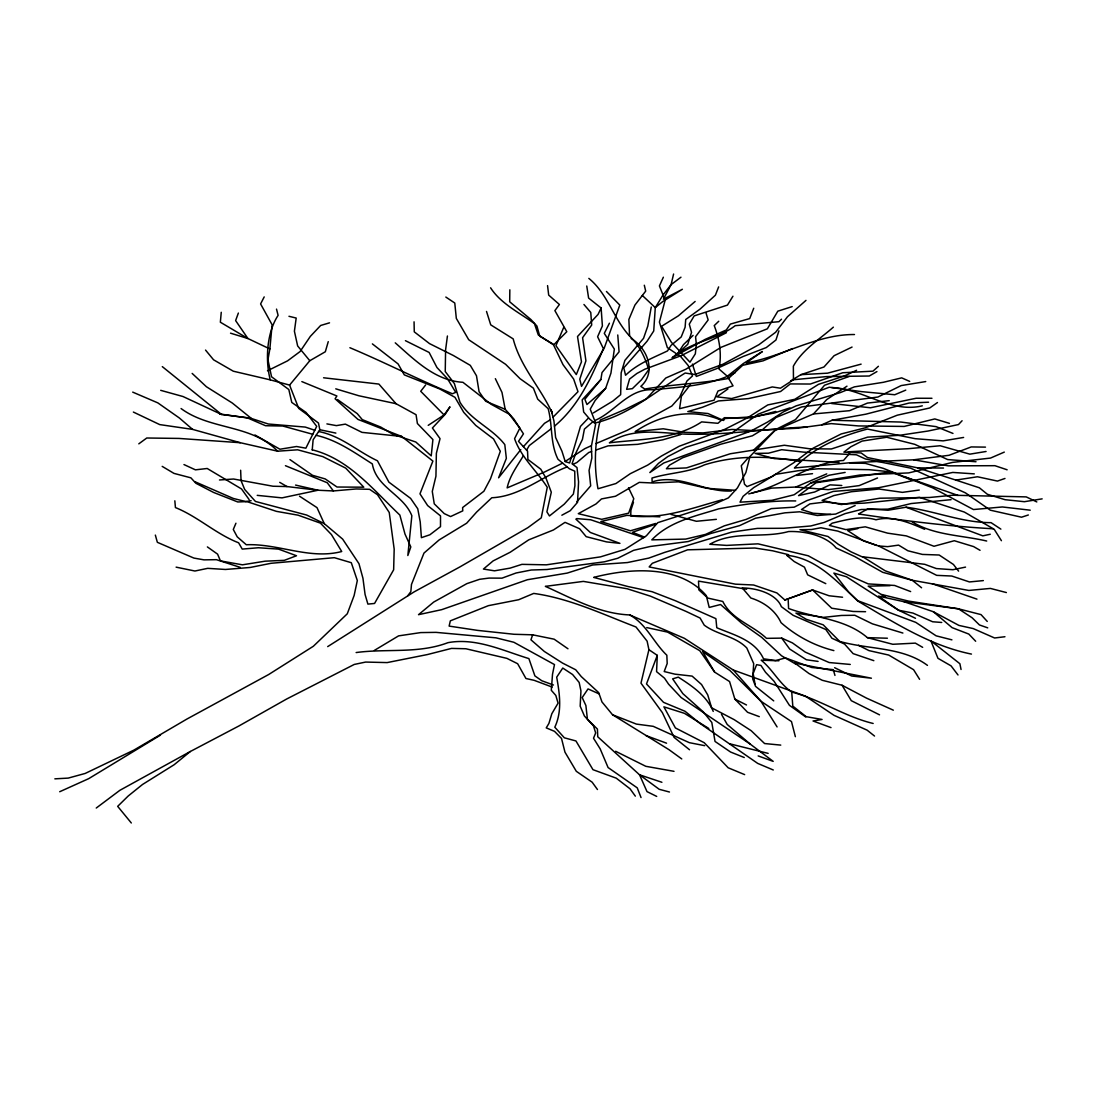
<?xml version="1.0" encoding="UTF-8"?>
<svg xmlns="http://www.w3.org/2000/svg" width="1097" height="1097" viewBox="0 0 1097 1097"><rect width="100%" height="100%" fill="white"/><g stroke="black" fill="none" stroke-linecap="round" stroke-linejoin="round"><path stroke-width="1.5" d="M509.831 289.814L509.694 301.785L530.907 319.529L536.927 326.056L539.751 336.231L553.971 344.568L566.792 331.705L554.89 310.629L559.401 304.5L548.692 295.107L547.554 285.618M567.972 648.78L554.136 639.181L532.648 634.82L513.986 634.272L477.497 630.377L449.126 626.099L450.332 620.847L488.371 605.667L518.703 599.716L533.718 593.422C569.453 598.331 602.61 614.197 635.986 626.99L647.12 641.169L648.917 649.698L657.295 655.362L656.568 671.652L664.494 678.165L668.58 684.171L681.1 697.514L750.019 743.958L773.193 761.373L758.178 755.915M312.22 449.962L313.125 439.787L319.83 429.722L318.459 423.017L298.713 408.399L289.581 385.088L270.246 379.85C265.145 360.159 266.681 332.652 278.103 315.374L276.513 309.107M221.251 312.288L220.36 322.216L247.908 338.52L269.862 348.956L267.942 359.747L271.549 376.792L288.826 389.517L291.775 402.434L306.063 412.445L316.704 426.349L305.871 448.179L296.547 446.506L279.941 449.235L254.957 434.974M269.862 348.956L272.111 324.767L260.592 303.938L264.199 296.903M447.425 335.997L445.588 349.943L445.245 371.526L454.364 383.539L459.958 402.215C470.983 420.494 492.059 428.049 504.798 444.6L506.348 458.368L498.6 477.798L520.787 449.605M609.425 323.204L604.282 333.365L614.347 349.093L610.947 373.103L605.681 388.269L586.977 404.519L584.879 399.294L600.882 379.48L602.02 372.569L619.078 351.808L617.762 334.983M651.261 307.023L647.792 326.111L643.541 338.315L624.906 360.378L621.149 372.843L620.655 394.646L612.812 401.104L593.258 412.979M673.599 274.017L671.09 284.63L663.424 299.207L682.375 289.265L662.588 301.675L655.279 307.626L653.73 330.992L647.011 341.304L623.795 367.838L625.551 375.27C637.261 363.889 652.729 357.951 667.497 350.93L671.076 345.363L681.223 336.944L685.104 327.235L685.721 319.501L700.092 309.08L715.395 295.203L718.631 286.907M648.917 649.698L640.977 683.157L662.382 712.666L674.079 737.362L689.519 749.745M328.25 341.647L325.329 351.753L309.793 360.721L289.581 385.088M778.911 330.841L775.963 339.988L766.268 347.571L743.231 356.456L716.533 368.702L696.321 376.449L692.44 364.094M633.449 502.33L630.926 510.091L630.693 515.892C662.465 519.649 692.221 507.993 722.265 499.766M532.648 634.82L530.948 639.812L544.359 651.481L562.542 663.082L575.733 669.787L581.287 676.602L598.701 692.632L601.979 701.957L612.565 714.778L669.005 749.69L681.758 758.932M238.364 313.056L235.622 320.585L247.908 338.52L230.535 333.173M657.295 655.362L646.503 683.938L663.534 702.341L684.994 711.254L699.776 723.266L757.684 763.389L773.275 769.984M753.735 308.243L749.717 318.569L730.369 324.095L726.324 329.95L705.22 339.357L672.091 357.759L678.097 352.987L683.472 344.636L693.098 335.394M235.937 523.228L233.291 529.467L237.24 536.844L246.29 544.743C278.405 543.413 309.697 559.936 341.716 551.517L331.431 534.554L320.42 523.132L298.096 515.179L276.43 511.353L246.852 501.576L237.788 501.973L213.49 492.402L195.883 483.27L190.878 477.826L173.957 473.383L162.191 466.376M563.748 327.331L555.932 345.651L576.309 374.598L581.479 361.832L577.516 336.505L598.057 314.414L601.129 308.024L588.609 298.069L586.758 286.015M663.356 277.212L659.42 285.919L665.139 300.208L659.42 322.079L667.36 347.626L680.647 356.539L688.203 365.534L692.481 375.956L686.955 381.002L679.55 397.375L671.803 406.041L626.99 430.422L596.014 443.558M523.392 455.694C517.304 466.033 509.666 475.892 507.157 487.877L544.222 472.163L562.624 463.126M526.601 450.14L529.22 445.629L551.448 428.529M732.933 296.231L727.434 305.103L694.168 315.895L689.273 324.136L691.535 332.377L687.764 344.293L677.192 354.098C694.867 341.14 717.863 338.959 735.209 325.672L778.897 321.695L781.53 319.186M428.214 425.348L444.079 414.954L449.976 406.836L445.231 414.282L432.41 427.995L440.034 438.635L436.373 453.308L435.934 476.221L432.287 491.442L434.261 503.825L444.244 513.615L450.579 516.564L462.756 510.859L462.619 507.554L483.887 491.25L490.51 478.745L500.314 451.292L493.568 438.965L475.783 425.43L463.743 412.362L454.967 397.32L439.787 388.982L404.299 374.872L398.088 363.93L372.377 343.896M407.741 595.767L410.84 591.626L411.485 584.44L423.977 553.08L439.17 539.902L466.636 523.228L476.66 512.038L491.813 497.75C519.964 496.475 541.753 476.551 567.176 466.924M690.466 384.54L681.415 396.25L679.564 408.687L714.078 400.199L717.973 391.026L733.043 385.842L727.366 376.271L718.933 368.949C722.004 354.523 719.55 339.33 714.229 325.603L718.754 321.256M425.609 385.006L420.713 391.286L444.079 414.954M849.791 453.143L843.497 460.493C810.505 462.331 783.82 485.217 752.158 492.923M605.681 388.269L595.109 400.528L590.227 409.154L595.602 422.866C629.596 414.693 656.225 390.943 685.186 373.021L694.799 374.543L723.019 364.204L758.973 344.65L775.634 332.268L787.481 316.745L805.98 300.372M747.811 458.272L741.284 465.731L744.479 484.175L746.975 486.615L771.397 476.88L793.721 462.769L813.151 448.138L841.207 433.946L865.314 427.803L897.25 415.201L929.735 407.974L937.469 402.53M523.406 446.685L544.496 423.332L550.543 419.657M576.816 501.768L590.693 485.848L589.062 470.421L591.873 457.956L591.365 446.383L595.644 423.977L589.706 419.095L583.659 412.006L582.178 399.898L600.882 379.48M753.241 450.428L774.647 430.655L813.439 413.953L826.672 399.623L846.966 386.171M962.083 420.754L958.476 424.566L928.048 431.025L899.567 435.303L867.631 437.141L831.348 448.975L809.353 448.742L784.355 445.245L730.259 453.76L686.434 467.912L666.4 468.748L669.581 465.114L682.649 457.751L720.756 444.23L752.405 435.783L762.648 429.558L775.99 417.504L801.811 406.918L877.874 397.045L901.172 385.582L925.731 381.564M587.951 418.547L580.464 426.404L569.631 462.975L565.27 461.659L561.952 451.224L555.617 437.525L553.944 420.987L551.064 409.716L552.175 413.021C540.588 387.529 520.335 366.782 513.19 338.891L490.743 324.863L486.52 311.438M552.984 417.23L577.996 391.684L573.635 379.055L562.967 364.588L553.505 344.856L538.27 334.873L534.431 323.615C519.43 312.631 500.671 303.595 490.578 287.798M878.409 366.288L872.951 371.17L842.757 372.747L810.34 384.032L790.293 383.923L780.598 391.506L748.415 398.595L718.412 400.954L702.437 407.261L687.805 411.608L707.963 413.528L723.554 420.466L724.898 418.519L753.968 416.723L773.892 413.116L789.909 407.919M592.915 421.728L584.399 429.105L582.452 439.335L575.884 452.951L572.044 463.77L576.995 467.555L578.572 481.885L577.543 502.303L570.262 510.695L561.856 515.22M695.141 301.456L678.344 315.854L661.587 326.275L671.433 342.319L689.972 362.188L695.333 353.837L696.348 344.17L695.553 336.738L708.155 319.954L705.961 312.796M552.23 687.092L534.143 680.318L525.943 678.508L517.647 663.726L506.91 658.365L465.868 648.752L451.525 648.409L427.419 654.552L387.159 662.588L365.63 662.067L354.262 664.439L286.66 699.008L238.913 725.967L190.33 751.5L174.176 764.705L142.541 784.465L128.226 795.983L117.681 806.35L131.311 822.983M833.363 327.153C819.473 339.426 802.414 349.6 793.35 366.22L793.46 379.74L780.447 388.201L772.274 386.939L731.685 398.554L716.794 396.84L727.928 388.955M727.366 376.271L743.313 363.546L762.401 351.534L746.015 362.97C782.874 356.539 816.552 334.242 854.481 334.53M554.465 426.157C578.325 406.343 591.955 376.943 603.364 348.544L597.604 336.765L602.39 325.946L601.129 308.024M680.963 277.198L671.09 284.63L663.041 294.97L655.279 307.626L642.335 295.477M96.248 808.036L119.861 790.32L190.33 751.5M138.798 443.846L146.765 438.005L179.058 438.43L240.284 442.708L277.637 451.196L297.644 449.797L322.792 456.613L345.747 468.145L363.779 487.191L337.012 487.027L325.192 478.923L312.508 475.303L289.951 459.602M845.143 472.423L829.126 475.22L810.834 482.941L794.146 494.761L771.931 500.328L739.995 502.165L743.094 496.324L753.708 487.617L775.593 474.343L798.369 470.695L818.348 468.762L869.043 469.681L890.641 471.847L911.045 479.828M327.688 646.613L414.186 591.845L459.931 566.902L527.849 527.684L541.274 517.839L547.266 487.301C536.748 470.736 521.226 457.641 514.575 438.663L519.855 428.104L509.214 414.186L491.099 404.245L462.92 382.305C435.002 380.604 415.05 360.282 395.249 342.84M565.202 461.453L584.77 448.687L590.776 445.944M594.752 420.562C615.294 411.869 628.54 388.365 652.934 389.764C680.839 386.898 709.992 386.048 735.333 372.569M160.464 735.113L88.761 778.623L59.704 791.732M790.649 380.878L800.892 374.667L823.97 367.001L834.104 355.702L852.067 347.063M876.928 371.595L869.277 376.01L826.672 376.586L793.46 379.74M374.351 650.411L398.581 635.876L420.741 632.585L436.016 632.366L495.981 637.837L513.849 642.266L554.479 664.576L552.518 674.257L551.297 690.287L555.822 695.457L558.071 703.15L551.832 713.722L548.911 723.417L546.237 727.873L554.506 731.342L561.513 738.418L564.969 752.158L576.309 771.301L592.147 782.188L597.454 789.525M267.462 370.786L287.579 360.844L300.071 351.561L310.328 336.395L320.653 325.48L329.525 322.833M726.433 332.706L681.086 355.702L644.871 369.195L636.932 373.446L629.541 379.068L626.634 389.325L632.338 388.681L641.512 379.727L648.725 369.689C645.022 357.142 639.236 345.089 629.582 336.039C613.333 318.418 607.642 293.639 588.828 278.377M856.606 370.265L844.429 375.956L818.513 384.334L794.79 399.308L767.79 404.93L747.331 417.916L724.898 429.284L679.276 446.218L661.381 456.078L647.669 465.114L630.295 473.685L615.911 483.544L597.988 488.768C593.834 465.992 594.739 442.598 600.251 420.041L625.592 409.195L646.174 398.965L665.81 377.999L685.968 369.154L720.866 347.406L767.365 328.798L777.828 311.164L792.185 306.598M572.84 464.374L576.775 462.591L588.76 452.485L591.585 451.525M821.694 424.841L832.02 420.274L865.794 414.186L909.125 403.038L928.569 402.215M855.153 505.525L835.64 514.068L817.265 515.508L799.672 511.792L784.904 512.834L755.504 518.223L739.584 525.628L710.774 533.485L688.189 541.534L650.178 546.498L633.627 550.324L617.721 558.277L604.488 561.787L547.005 569.508L531.263 570.015L516.097 572.991L501.987 578.16L489.084 578.078L479.581 579.312L466.869 583.631L433.74 602.047L418.519 614.677L441.721 609.658L527.383 579.723L567.231 573.087L592.682 564.982L627.457 562.555L648.766 558.112L664.768 552.353L731.74 532.086L757.383 528.397L783.656 528.288L810.793 525.97L824.025 522.474L845.143 513.615L861.214 509.515L887.953 509.131L911.127 503.55L951.099 499.67M1004.303 452.101L990.536 458.066L952.58 462.399L908.631 472.917L859.897 475.042L810.834 482.941M748.744 493.897L771.644 488.11L795.791 487.041L826.768 473.863M905.765 390.121L894.754 394.742L861.529 391.629L829.291 387.214L758.164 414.172L731.74 433.041L686.009 447.219L667.785 456.585L658.515 463.345L649.835 472.574L663.754 462.989L750.773 431.107L767.585 422.043L783.395 411.882L796.024 405.904L840.371 392.575L854.453 386.857L883.4 382.291L901.693 377.862L909.701 381.413M792.583 348.572L763.018 360.858L742.669 365.301L728.422 378.465C700.668 383.539 672.475 384.389 644.789 389.051L640.84 386.35C656.87 372.226 647.285 347.982 631.118 338.493M877.531 477.99L859.184 485.614L828.153 489.66L795.791 487.041M788.633 554.712L772.686 550.804L754.887 548.02L687.6 549.816L652.345 563.296L649.15 566.93L735.429 584.166L753.625 585.003L776.909 592.942L784.862 600.004L812.616 589.953L829.113 595.781L842.551 597.234M784.862 600.004L812.616 589.953L831.704 608.218L853.109 611.468L865.574 611.701M849.188 376.463L824.519 385.266L795.448 419.63L776.018 429.366L749.964 456.503L745.878 472.56L737.472 487.863L728.353 497.915L711.007 505.621L657.747 522.666L646.366 535.802L624.975 549.35L600.457 556.878L546.333 564.832L521.939 564.352L510.16 568.109L494.514 570.824L483.434 569.055L493.115 560.91L510.215 552.23L528.781 539.82L553.423 529.974L565.037 522.35L579.641 528.768L586.196 536.666L606.504 541.891L619.942 543.358L590.323 532.47L575.884 519.155L576.816 518.593L590.721 519.772L643.706 537.708M656.445 523.9L632.475 532.292L644.625 537.16M1004.975 478.457L997.447 481.076L977.454 476.77L955.83 480.088L917.695 467.87L867.562 457.559L861.145 452.965L843.908 452.115L850.847 446.767L862.064 441.09L886.746 437.25L914.788 444.34L947.643 459.561L976.015 461.741M596.507 449.839L608.067 445.862L637.631 444.34L662.753 439.828L680.688 434.604M1028.355 514.987L1021.513 517.208L990.344 510.187L965.442 492.868L910.51 468.117L865.437 458.971L856.359 454.802L803.772 452.142L781.681 449.701L768.462 453.198L755.093 453.39L774.427 458.628L839.095 462.386M655.649 523.475L630.391 530.783L600.841 521.555L626.853 515.384L659.887 516.838M861.118 364.135L827.577 373.172L800.892 374.667M775.73 411.444L751.157 417.861L724.39 417.696L717.945 423.305L701.641 421.892C674.49 439.897 640.566 439.061 609.37 442.818C632.873 426.733 661.436 433.356 687.833 434.234C727.681 435.056 767.242 428.666 806.981 426.994M990.276 534.253L982.816 535.843L906.026 507.212L887.994 510.228L867.878 508.871L858.54 513.972C903.215 520.622 948.069 526.299 993.32 528.781M857.744 528.603L847.789 530.674L863.531 540.931L878.56 545.963L936.673 575.349L951.785 576.035L969.433 581.945L983.351 580.601M965.538 567.108L952.882 569.713L936.399 568.575L924.744 564.324L861.817 556.686L851.107 551.873L838.355 544.331L827.974 536.488L799.974 529.714L811.423 529.549L820.913 527.753L837.779 531.099L876.626 545.428M251.117 500.685L245.893 501.59L233.346 498.463L195.348 481.898M963.619 437.442L943.105 440.871L915.172 438.677L867.466 429.064C840.713 436.085 813.576 447.425 794.42 467.994L849.627 462.783L913.746 459.808L949.042 455.282L971.229 446.932L985.476 447.123M986.08 451.484L969.844 454.158L940.156 445.752L908.261 448.7L848.187 451.772M1042.15 498.861L1024.351 501.699L1005.099 499.697L987.41 494.294L979.388 487.795L955.83 480.088M890.641 471.847L816.141 482.721L798.547 495.611L814.618 492.018L830.031 484.86L841.797 485.491M919.272 490.044L902.406 492.361L879.012 489.029L851.354 491.73L833.843 495.57L822.106 500.424L841.399 504.565L879.835 498.216L929.502 497.49L952.813 495.227L1026.23 496.9L1036.816 501.932M1004.948 636.726L994.609 637.988L973.19 628.567L958.915 625.413L933.328 611.715L903.914 601.691L878.436 596.096L898.553 610.22L915.488 618.297M356.141 652.55C386.788 648.409 418.204 653.949 447.933 642.677C475.728 637.453 502.81 650.603 528.891 658.598L534.897 675.903L541.808 680.757L553.45 685.008M889.228 400.652L867.439 403.079L849.544 410.689L813.439 413.953M796.573 475.454L812.52 473.671M716.382 519.334L696.389 521.281L671.254 514.466M219.482 479.979L233.579 479.019L272.988 486.232L287.003 486.561L317.965 490.236L333.365 490.949L356.21 488.96L369.607 489.317L377.478 494.72L389.243 512.477L394.18 549.103L393.645 569.796L374.557 603.46L367.893 604.104L365.082 594.492L362.942 578.242L358.966 563.68L342.621 539.08L324.259 523.626L306.694 515.055L255.45 501.452L244.686 489.454L241.052 480.651L240.641 470.243M922.303 405.821C890.27 413.596 863.229 388.695 831.718 387.543M795.736 500.945C769.696 500.424 744.314 504.195 718.782 508.816C695.388 516.139 669.458 521.432 651.81 539.861L685.694 539.093L705.563 534.39L724.308 525.847L746.001 519.457L771.342 508.61L794.214 507.171L806.83 500.643L833.185 491.442L878.423 487.754L952.786 472.437L974.301 473.877M54.85 778.843L68.192 778.102L85.196 773.44L133.875 750.115L186.997 719.001L268.696 674.504L313.344 646.27L347.283 613.785L354.139 595.479L357.32 580.532L351.287 562.692L334.338 557.687L271.041 563.296L250.185 567.464L225.434 569.466L207.703 568.342L194.923 571.016L176.11 567.149M890.065 585.675L868.193 586.168L885.704 597.344M850.257 664.439L829.14 662.533L805.28 652.125L792.459 642.924L781.736 638.125L766.46 638.344C752.501 624.947 731.754 619.736 722.8 601.458L707.853 598.084L698.899 589.939L698.515 581.108L746.646 589.24M931.956 398.28L916.132 398.252L870.47 407.769L831.526 403.504M917.695 467.87L943.502 468.049M832.02 420.274L900.898 422.043L936.056 426.623L952.978 433.438M788.208 600.237L788.578 608.506C814.906 618.201 845.005 618.434 867.384 637.645L887.404 638.221M778.897 660.778L761.195 660.216C772.809 669.581 779.213 683.513 791.719 692.042C820.158 699.488 844.882 716.684 873.157 723.472M849.627 462.783L865.423 463.387L883.318 468.364L932.573 487.822L973.45 509.543L1002.37 506.965L1030.234 510.187M830.84 514.37L813.11 513.245L801.482 509.557L809.833 503.921L825.054 502.042L843.291 503.989L864.271 503.125L919.451 497.38L964.359 512.066L994.184 529.275L1001.424 540.698M735.607 490.332L706.907 488.302L678.44 481.816L653.154 483.009L639.277 482.378L615.513 496.242L601.499 498.929L595.973 503.976L578.311 513.67L601.691 519.334L628.663 513.149L633.778 498.737L628.526 487.781M878.56 545.963L887.665 546.649L898.594 545.113L907.918 550.776L922.412 554.424L939.155 555.013L953.43 564.461L958.586 571.126M941.733 622.465L932.642 621.766L912.951 613.072L898.553 610.22L846.445 576.761L833.871 573.087L848.543 591.914L857.511 600.608L915.803 622.383L936.139 635.835L951.922 639.853M780.762 745.11L764.595 743.547L751.198 730.725L734.14 719.632L711.651 707.826L707.743 694.922L701.559 684.528L692.125 676.109L674.833 674.148L664.206 671.542L667.195 663.507L666.839 655.224C653.62 642.705 646.627 624.262 629.733 614.937C599.497 613.73 572.332 598.537 545.36 586.36L583.371 581.396L627.169 588.76L650.425 596.151L685.968 611.372L700.105 618.064L704.247 625.167C717.369 634.93 735.113 635.903 746.81 647.998L753.694 663.63L752.707 678.837L755.545 686.365L773.728 700.887M318.624 431.532C340.948 435.77 357.622 451.498 377.45 460.781L388.887 482.145L410.607 498.381L417.751 508.761L420.233 521.966L421.399 537.667L429.873 534.788L440.5 526.642L440.514 515.878L427.652 505.58L419.973 493.828L432.89 461.083L401.708 436.441L361.996 432.369L345.39 424.128L336.381 425.622L326.906 423.895M257.219 495.35L282.011 497.873L317.965 490.236L295.573 485.08M731.397 490.976C704.013 492.484 679.386 473.218 652.153 481.912L651.988 478.059C669.54 472.656 687.709 472.766 704.452 464.881C735.374 455.132 768.75 455.612 800.357 461.563M903.914 601.691L958.476 608.821L981.047 614.622L987.259 621.437M906.026 507.212C934.63 510.818 961.781 522.693 991.057 522.652L1000.875 529.124M160.697 390.34L183.007 396.524L221.58 414.488L247.044 417.71L265.543 425.718L282.752 426.02L312.768 434.275M323.574 377.779L378.89 384.073L395.99 403.682L416.065 414.707L417.395 423.524L432.904 439.568L431.231 455.872L415.818 442.022L393.028 434.357L380.755 427.076L362.284 419.63L357.238 413.624L337.519 399.569M219.647 413.967L251.378 418.464L268.34 424.018L305.268 427.076L314.77 430.243M818.074 661.409L806.377 659.75L789.717 649.054L781.736 638.125M240.284 442.708L192.592 429.38L159.709 424.594L133.368 412.061M986.697 541.027C961.74 535.171 934.287 535.446 911.909 521.747M1006.388 592.558L990.399 588.417L968.857 590.447L912.279 580.272L882.728 572.319L854.645 556.508L836.12 547.952A49.461 28.549 0 0 0 788.578 531.538C762.621 538.709 734.359 530.29 709.814 544.263L726.584 545.401L758.054 543.838L808.27 555.795L823.436 564.132L868.262 583.906L894.604 585.455L910.647 591.571M913.746 459.808L948.329 465.841L994.924 465.69L1007.128 469.79M674.011 771.328L645.818 766.309L615.636 751.28M902.886 633.051L872.376 623.836L854.81 615.266L841.44 615.458L823.367 617.378L795.942 613.086L806.24 619.284L823.203 624.824L839.699 641.416C868.838 649.712 902.173 646.64 927.459 665.372M704.727 745.672L689.327 742.669L653.209 726.324L636.383 724.089L612.565 714.778M971.462 654.086C930.078 645.763 893.904 622.356 858.032 601.183C837.176 581.904 816.991 558.263 786.741 555.288L794.187 561.527L804.458 567.163L807.666 574.842L825.794 583.645M319.83 429.722L335.874 433.096M312.234 449.825C349.011 458.985 373.46 490.071 399.87 515.083L404.985 534.047L410.813 546.923L407.837 555.521L411.841 515.741C403.518 494.637 376.312 487.575 372.322 463.894C354.482 452.622 337.136 439.993 316.114 435.303M395.99 403.682L358.897 395.77L335.751 388.832M646.75 627.58L667.62 632.119L699.79 650.699L714.613 672.104L729.574 681.552L734.839 699.063L747.551 712.282L759.289 716.643M270.246 379.85L233.304 371.197L213.572 359.802L205.537 350.08M288.964 316.293L296.19 318.048L294.407 331.225L297.644 345.939L309.793 360.721M881.673 594.478L908.412 601.074L958.476 608.821L972.134 617.789L979.443 624.947L987.725 627.854M893.328 710.17L866.52 698.131L842.071 685.255L822.27 680.291L809.079 673.585L794.763 663.041L871.402 678.207L851.711 676.013L834.625 667.703M729.807 743.821L768.161 753.378M240.147 567.327L216.411 559.676L203.987 559.854L193.881 558.071L157.351 542.316L155.349 535.089M867.384 637.645L892.78 644.282L915.364 643.13L922.659 647.34M721.154 420.233C692.536 407.7 660.229 414.584 635.163 431.683L663.232 428.79L684.405 432.341L703.067 432.904L732.069 429.448L752.665 430.531L797.478 428.228L831.197 423.607L858.32 425.924L904.189 426.431L934.795 418.931L949.426 423.36M669.485 792.02L659.201 789.292L639.537 774.797L597.755 736.786L597.412 729.066L587.43 719.275L585.88 705.508L582.192 697.555L588.033 688.916L598.756 693.729M904.216 476.619L958.079 495.433M932.107 583.686L976.961 599.14M833.885 650.603C814.235 645.653 796.257 636.082 781.064 622.685C775.264 610.234 763.704 602.034 750.842 598.016L742.285 587.923A41.192 23.791 0 0 1 781.338 606.668L793.172 615.335L825.794 629.486L831.91 638.221L844.594 644.104L853.123 653.634L873.843 660.668M661.902 782.284L639.537 774.797L647.011 791.623L656.705 796.422M629.733 614.937L684.363 638.303L733.249 670.006L805.472 696.17L834.035 715.34L867.124 730.163L874.528 736.046M831.019 727.613L813.042 720.976L822.064 719.467L806.172 716.67L792.802 706.098L791.719 692.042M645.9 735.552L666.551 743.19M924.661 529.289C909.454 522.748 892.835 515.494 875.996 519.786C861.406 515.425 846.445 519.759 832.17 523.173L829.414 525.422L845.842 529.604L865.3 526.834L887.555 533.142L906.314 535.898L934 546.265L954.308 540.725L973.615 546.594L980.046 550.31M744.26 757.52L730.588 752.035L715.038 741.449L711.802 722.443L703.218 711.816L682.841 693.619L672.653 678.865L678.303 677.137C692.029 685.899 706.715 695.882 713.242 711.391M401.708 436.441L357.965 419.411L335.092 398.773L336.889 395.99L301.853 381.605M285.439 465.704L327.263 482.749L333.365 490.949M445.821 297.054L454.775 303.019L456.325 318.404L468.721 339.741L505.621 364.314L520.101 378.726L533.416 388.187L537.708 399.157L548.157 408.66C552.737 425.499 550.05 443.558 558.003 459.273L569.398 468.776L574.759 471.175L574.91 485.793L573.361 494.089L564.242 504.154L549.46 515.96L546.896 511.86L551.297 492.21L545.908 477.935L540.752 469.187L527.904 459.437L527.547 451.169L518.511 441.364L523.447 433.85L513.711 418.821L505.182 409.277L485.724 401.283L479.087 391.725L476.482 375.764L470.298 365.37L453.445 355.551L429.517 343.608L414.268 331.856L414.063 321.832M744.657 774.619L728.189 767.79L704.247 742.724L675.395 727.942L663.891 706.838L684.405 713.324L708.785 728.463M132.71 392.123L157.845 402.887L179.332 417.971L192.592 429.38M349.902 347.722C384.512 362.271 417.834 379.343 452.417 393.768L455.708 392.342L447.466 378.671L436.949 367.509L429.133 352.452L405.424 340.673M183.967 464.566L195.431 469.845L207.196 468.488L241.532 488.96L249.156 499.615M879.533 714.833L851.299 700.681L842.071 685.255M734.839 699.063L746.481 704.973M858.498 645.283L868.947 650.603L888.707 655.06L913.568 669.677L919.601 679.317M181.074 408.537C210.062 430.12 251.995 424.333 277.637 451.196M279.721 482.351L287.003 486.561M795.764 664.124L781.544 655.773L761.633 637.302L741.421 622.973L720.551 604.516L709.211 607.436L706.303 595.616C679.523 564.42 629.788 568.095 593.696 577.392L628.033 586.552L652.139 591.722L675.464 600.758L715.902 618.653L716.78 627.745C734.154 635.108 754.859 640.031 763.526 658.803L775.538 660.559L785.466 657.926L811.684 667.483L833.281 669.65L834.954 675.423M862.832 556.823L885.279 570.851L912.279 580.272L921.576 587.786M299.508 496.187L317.006 507.637L324.259 523.626M207.374 546.909L217.576 554.136L220.456 560.896L242.437 564.818L265.213 561.17L284.288 560.348L296.505 555.754L278.542 549.117L258.412 547.746L242.231 549.09L238.611 542.796C215.917 533.992 198.077 516.728 175.438 507.568L174.834 500.808M805.705 716.944L789.429 705.316L774.057 681.264L765.541 672.283L760.948 665.454L756.601 664.686L753.173 673.572L755.065 684.295M162.301 366.631L221.58 414.488M251.378 418.464L232.276 403.01L206.401 386.734L192.153 373.419M933.328 611.715L952.073 627.635L968.802 634.066L975.672 641.251M750.019 743.958L727.188 724.431L721.483 714.298M606.449 291.487L619.791 305.089L604.159 348.284L581.52 386.377L579.778 379.205L585.921 360.79L582.589 337.711L591.694 325.027L590.762 312.439L583.947 304.486M733.249 670.006L760.989 701.298L777.087 726.927M958.01 674.97L951.044 665.865L937.962 658.31L930.9 640.84L959.889 663.74L961.054 669.499M635.328 796.134L630.035 788.798L616.267 778.171L592.97 769.683L575.952 740.955L564.352 737.815L554.808 727.201C562.295 711.185 559.648 693.866 556.7 677.164L562.761 668.046L572.593 674.518L579.147 682.43L580.944 690.959L580.176 706.139L584.427 716.012L593.45 725.816L595.671 732.947L593.518 738.226L600.182 748.881L608.081 767.543L637.234 787.852L641.032 797.546M714.613 672.104L702.629 651.536L729.875 670.473L760.989 701.298L791.486 721.579L795.366 736.677M495.35 378.671L501.987 392.411L505.182 409.277M644.309 285.234L645.694 291.116L634.93 305.062L628.869 319.488L629.582 336.039"/></g></svg>
